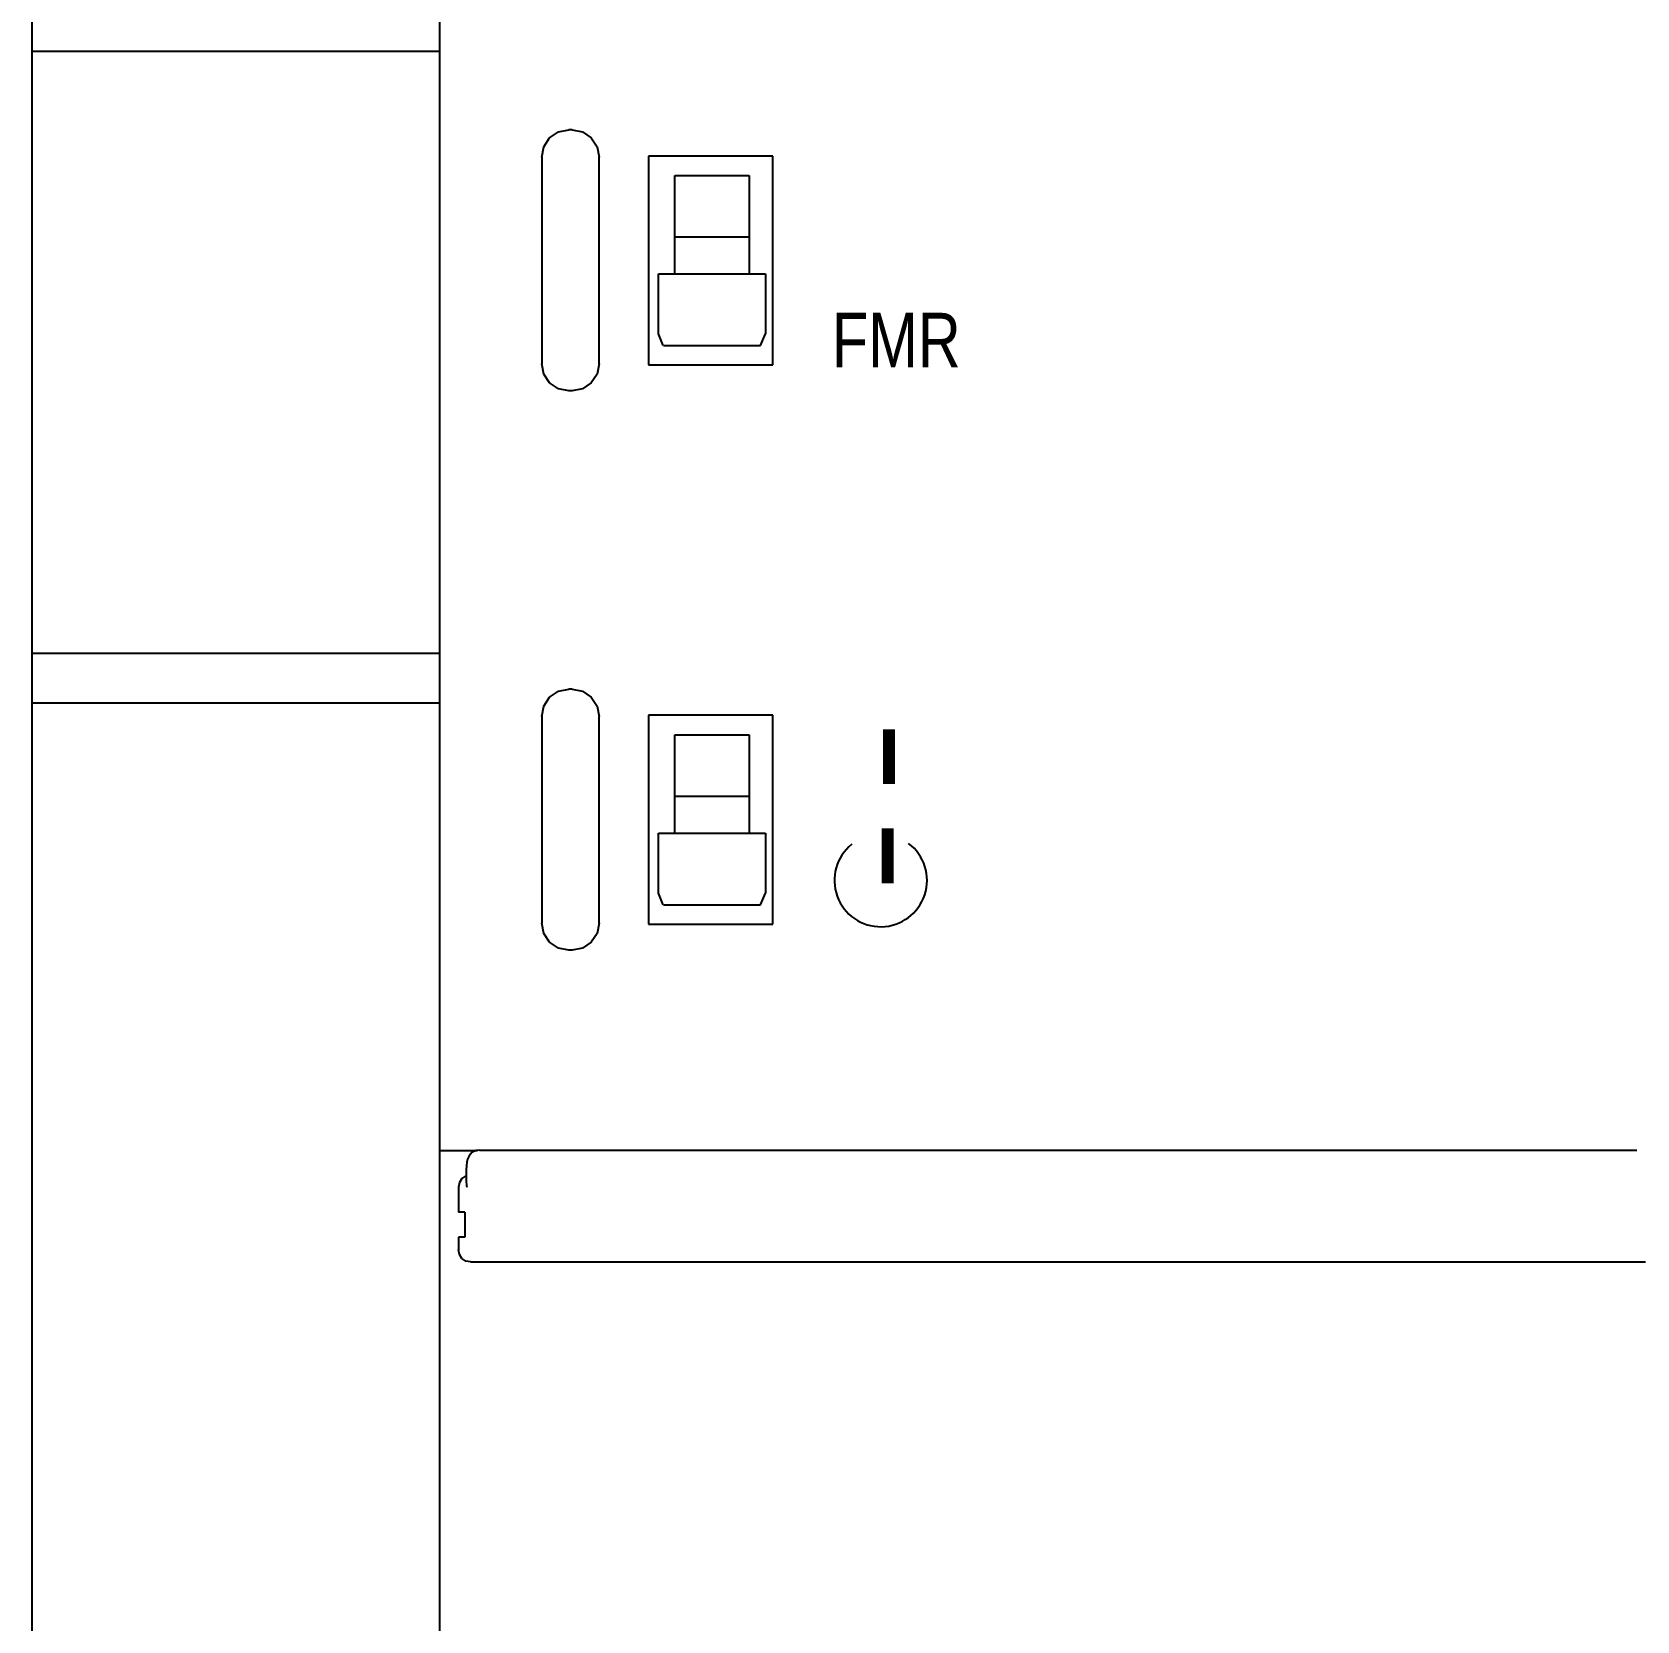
# Model space of a CAD drawing. Extents: x 430 to 1632, y -19 to 271.
# Drawn here: x 1149.8 to 1214.4, y 123.9 to 187.8 of the extents above; entities that cross this region are included whole.
import ezdxf
from ezdxf.enums import TextEntityAlignment as Align

# ---------------------------------------------------------------- set-up
doc = ezdxf.new("R2010")
doc.units = 0
doc.header["$LTSCALE"] = 5
doc.header["$MEASUREMENT"] = 0
doc.layers.get('0').update_dxf_attribs({"linetype": 'CONTINUOUS'})

msp = doc.modelspace()

# ---------------------------------------------------------------- linework, layer by layer
at = {"color": 7, "linetype": 'Continuous'}
for p, q in [((1166.246, -17.648), (1166.246, 269.352)), ((1149.846, 24.352), (1149.846, 207.352)), ((1166.246, 25.975), (1166.246, 199.252)), ((1166.246, 187.052), (1149.846, 187.052)), ((1170.428, 183.227), (1170.665, 183.583)), ((1170.665, 183.583), (1171.019, 183.82)), ((1171.019, 183.82), (1171.433, 183.902)), ((1171.568, 183.902), (1171.433, 183.902)), ((1171.568, 183.902), (1171.982, 183.82)), ((1171.982, 183.82), (1172.336, 183.583)), ((1172.336, 183.583), (1172.573, 183.227)), ((1170.346, 182.809), (1170.428, 183.227)), ((1170.346, 182.809), (1170.346, 174.495)), ((1172.573, 183.227), (1172.656, 182.809)), ((1172.656, 174.495), (1172.656, 182.809)), ((1174.646, 182.852), (1174.646, 174.452)), ((1179.646, 182.852), (1174.646, 182.852)), ((1179.646, 174.452), (1179.646, 182.852)), ((1175.696, 178.117), (1175.696, 182.072)), ((1175.696, 182.072), (1178.696, 182.072)), ((1178.696, 182.072), (1178.696, 178.117)), ((1175.696, 179.597), (1178.696, 179.597)), ((1175.046, 175.704), (1175.046, 178.117)), ((1175.046, 178.117), (1179.346, 178.117)), ((1179.346, 178.117), (1179.346, 175.704)), ((1175.239, 175.234), (1175.046, 175.704)), ((1179.153, 175.234), (1179.346, 175.704)), ((1175.242, 175.229), (1179.15, 175.229)), ((1170.429, 174.077), (1170.346, 174.495)), ((1172.656, 174.495), (1172.573, 174.078)), ((1174.646, 174.452), (1179.646, 174.452)), ((1170.665, 173.722), (1170.429, 174.077)), ((1171.019, 173.485), (1170.665, 173.722)), ((1172.336, 173.722), (1171.982, 173.485)), ((1172.573, 174.078), (1172.336, 173.722)), ((1171.433, 173.402), (1171.019, 173.485)), ((1171.568, 173.402), (1171.433, 173.402)), ((1171.982, 173.485), (1171.568, 173.402)), ((1149.846, 162.852), (1166.246, 162.852)), ((1171.019, 161.32), (1171.433, 161.402)), ((1171.568, 161.402), (1171.433, 161.402)), ((1171.568, 161.402), (1171.982, 161.32)), ((1149.846, 160.852), (1166.246, 160.852)), ((1170.428, 160.727), (1170.665, 161.083)), ((1170.665, 161.083), (1171.019, 161.32)), ((1171.982, 161.32), (1172.336, 161.083)), ((1172.336, 161.083), (1172.573, 160.727)), ((1170.346, 160.309), (1170.428, 160.727)), ((1170.346, 160.309), (1170.346, 151.995)), ((1172.573, 160.727), (1172.656, 160.309)), ((1172.656, 151.995), (1172.656, 160.309)), ((1174.646, 160.352), (1174.646, 151.952)), ((1179.646, 160.352), (1174.646, 160.352)), ((1179.646, 151.952), (1179.646, 160.352)), ((1175.696, 155.617), (1175.696, 159.572)), ((1175.696, 159.572), (1178.696, 159.572)), ((1178.696, 159.572), (1178.696, 155.617)), ((1175.696, 157.097), (1178.696, 157.097)), ((1175.046, 153.204), (1175.046, 155.617)), ((1175.046, 155.617), (1179.346, 155.617)), ((1179.346, 155.617), (1179.346, 153.204)), ((1175.239, 152.734), (1175.046, 153.204)), ((1179.153, 152.734), (1179.346, 153.204)), ((1175.242, 152.729), (1179.15, 152.729)), ((1170.429, 151.577), (1170.346, 151.995)), ((1172.656, 151.995), (1172.573, 151.578)), ((1174.646, 151.952), (1179.646, 151.952)), ((1170.665, 151.222), (1170.429, 151.577)), ((1171.019, 150.985), (1170.665, 151.222)), ((1172.336, 151.222), (1171.982, 150.985)), ((1172.573, 151.578), (1172.336, 151.222)), ((1171.433, 150.902), (1171.019, 150.985)), ((1171.568, 150.902), (1171.433, 150.902)), ((1171.982, 150.985), (1171.568, 150.902)), ((1166.246, 142.852), (1167.767, 142.852)), ((1167.541, 142.762), (1167.422, 142.635)), ((1167.714, 142.846), (1167.541, 142.762)), ((1167.838, 142.861), (1167.714, 142.846)), ((1167.838, 142.861), (1214.404, 142.861)), ((1167.306, 142.067), (1167.303, 141.85)), ((1167.316, 142.244), (1167.306, 142.067)), ((1167.331, 142.378), (1167.316, 142.244)), ((1167.356, 142.493), (1167.331, 142.378)), ((1167.422, 142.635), (1167.356, 142.493)), ((1167.033, 141.559), (1166.996, 141.371)), ((1167.139, 141.717), (1167.033, 141.559)), ((1167.299, 141.824), (1167.139, 141.717)), ((1167.304, 141.825), (1167.299, 141.824)), ((1167.303, 141.85), (1167.308, 141.626)), ((1167.308, 141.626), (1167.32, 141.435)), ((1167.32, 141.435), (1167.337, 141.371)), ((1166.996, 141.371), (1166.996, 140.361)), ((1167.258, 140.361), (1166.996, 140.361)), ((1167.258, 140.361), (1167.258, 139.361)), ((1166.996, 139.361), (1166.996, 138.851)), ((1167.258, 139.361), (1166.996, 139.361)), ((1167.033, 138.664), (1166.996, 138.851)), ((1167.139, 138.505), (1167.033, 138.664)), ((1167.299, 138.399), (1167.139, 138.505)), ((1167.488, 138.361), (1167.299, 138.399)), ((1167.488, 138.361), (1214.754, 138.361))]:
    msp.add_line(p, q, dxfattribs=at)
msp.add_arc((1183.984, 153.711), 1.863, 128.81259, 53.02071, dxfattribs=at)

# ---------------------------------------------------------------- texts
for s, width, p, p2 in [('FMR', 0.883929, (1182.019, 174.345), (1187.204, 174.345)), ('I', 1.928571, (1183.608, 157.592), (1185.022, 157.592)), ('I', 1.928571, (1183.554, 153.6), (1184.968, 153.6))]:
    msp.add_text(s, height=2.2, dxfattribs=dict(at, width=width)).set_placement(p, p2, align=Align.FIT)

doc.saveas('drawing.dxf')
